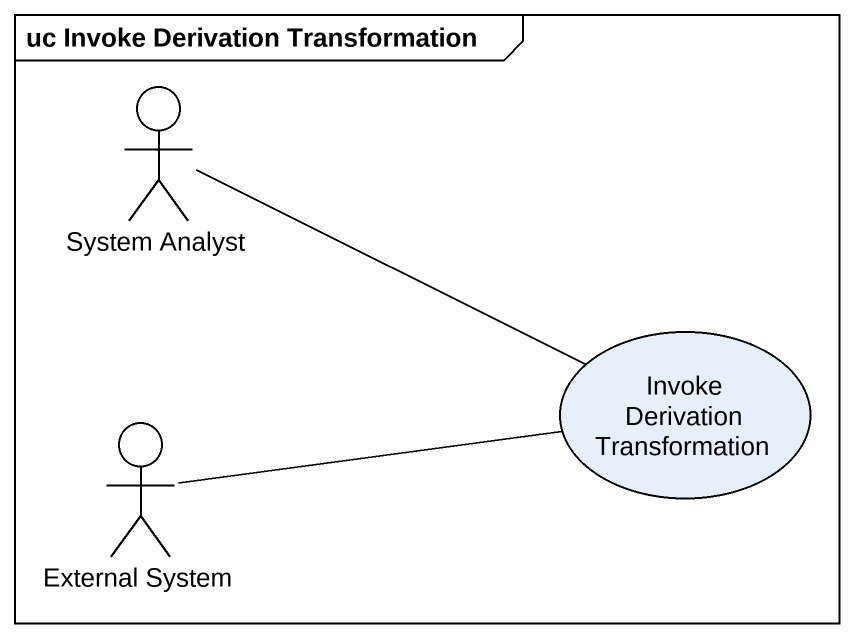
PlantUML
@startuml
mainframe uc Invoke Derivation Transformation
actor "System Analyst" as System_Analyst
usecase "Invoke Derivation Transformation" as Invoke_Derivation
actor "External System" as External_System
Invoke_Derivation -left- System_Analyst
Invoke_Derivation -left- External_System
@enduml
